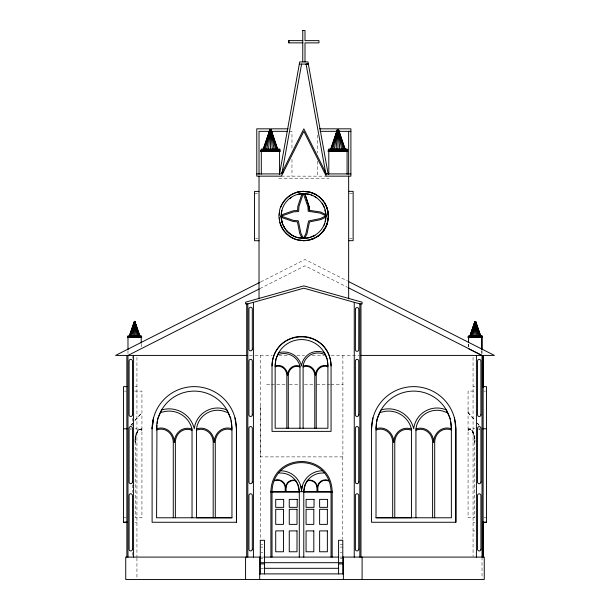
<?xml version="1.0" encoding="UTF-8"?>
<svg xmlns="http://www.w3.org/2000/svg" width="610" height="610" viewBox="0 0 610 610"><rect width="100%" height="100%" fill="white"/><g stroke="black" fill="none" stroke-linecap="round" stroke-linejoin="round"><path stroke-width="0.46" stroke-dasharray="3.05 2.29" d="M260.363 406.42L260.356 456.882L260.394 355.416M468.068 409.943L468.068 391.101L475.442 391.109M130.883 425.277L132.622 423.172M134.947 420.366L141.932 412.49M130.921 425.277L132.69 423.172M135.046 420.366L141.932 412.711M468.068 430.286L468.205 430.172A13.016 4.766 90 0 1 474.633 442.38L474.633 517.776L468.068 517.776L468.068 408.037M468.068 430.157L468.205 430.058A13.1 4.804 -90 0 1 474.633 442.38A13.016 4.766 -90 0 0 468.205 430.172M260.828 281.873L305 259.509L347.471 281.012M260.02 288.56L305 265.785L347.433 287.272M289.498 131.333L291.969 131.333L291.969 150.007M281.431 176.153L326.243 176.153M278.755 178.356L328.92 178.356M254.538 193.66L258.121 193.66M349.553 193.606L353.137 193.606M349.553 238.418L352.237 238.418M255.437 238.472L258.121 238.472M249.299 355.416L254.156 355.416M255.01 355.416L272.151 355.416M278.816 355.416L289.292 355.416M296.91 355.416L304.527 355.416M312.145 355.416L324.52 355.416M331.184 355.416L358.802 355.416M266.639 384.384L270.421 384.384M271.366 384.384L285.549 384.384M289.331 384.384L298.786 384.384M304.459 384.384L312.968 384.384M316.75 384.384L329.987 384.384M330.933 384.384L343.216 384.384M135.145 386.626L136.937 386.626M473.063 386.626L474.854 386.626M124.417 391.109L126.262 391.109M134.558 391.109L141.932 391.101L141.932 517.776L135.367 517.776L135.367 442.38A13.1 4.804 -90 0 1 141.794 430.058L141.932 430.157M483.738 391.109L485.583 391.109M135.145 428.792L136.937 428.792M473.063 428.792L474.854 428.792M123.495 517.776L126.186 517.776M483.814 517.776L486.505 517.776M135.145 522.259L136.937 522.259M473.063 522.259L474.854 522.259M473.063 530.936L474.854 530.936M261.126 544.768L262.811 544.768M340.273 544.768L342.789 544.768M260.287 547.094L262.811 547.094M340.273 547.094L342.789 547.094M261.126 552.691L262.811 552.691M340.273 552.691L341.951 552.691M261.126 557.09L264.488 557.09M339.709 557.09L342.789 557.09M260.287 558.295L262.811 558.295M340.273 558.295L342.789 558.295M261.126 568.299L263.505 568.299M141.794 430.172A13.016 4.766 90 0 0 135.367 442.38A13.016 4.766 -90 0 1 141.794 430.172L141.932 430.286M468.068 412.711L474.954 420.366M468.068 412.49L475.053 420.366M477.31 423.172L479.079 425.277M477.378 423.172L479.117 425.277M482.022 350.727L482.022 353.541M482.022 557.09L482.022 578.57M481.801 350.727L481.801 353.541M473.063 357.323L473.063 556.137M468.785 344.086L468.785 346.861M468.564 344.086L468.564 346.861M342.896 355.416L342.896 456.882L260.287 456.882L260.287 539.133M342.789 456.882L342.789 539.133M317.246 135.069L317.246 152.813M317.246 161.215L317.246 176.153M291.969 159.347L291.969 176.153M141.215 344.086L141.215 346.861M136.937 357.323L136.937 557.09M136.937 558.028L136.937 578.57M132.446 356.408L132.446 358.306M132.446 418.239L132.446 425.849M132.446 484.828L132.446 492.438M132.446 552.37L132.446 557.128M127.978 350.727L127.978 353.541M134.963 441.617A14.221 5.208 -90 0 1 141.977 429.043M130.448 428.159A14.365 5.269 -90 0 1 131.257 428.662M130.387 429.265A13.245 4.857 -90 0 1 131.135 429.73M468.068 429.12A14.137 5.177 -90 0 1 475.037 441.625M478.743 428.662A14.365 5.269 -90 0 1 479.551 428.159M479.612 429.265A13.245 4.857 -90 0 0 478.865 429.73A13.245 4.857 90 0 1 479.612 429.265"/><path stroke-width="0.91" d="M236.436 522.259L236.436 428.792A42.166 42.166 0 0 0 194.27 386.626A42.166 42.166 0 0 0 152.103 428.792L153.545 417.88L152.103 428.792L152.103 522.259L236.436 522.259L236.436 428.792L235.002 417.88M372.962 417.88L371.528 428.792L371.528 522.259L455.853 522.259L455.853 428.792L454.42 417.88M303.78 557.09L303.78 491.66L305.198 484.531L307.631 480.322A7.77 7.77 0 0 1 317.413 487.825A8.006 8.006 0 0 1 328.577 480.466M133.239 335.774L134.482 321.714M268.568 149.038L270.283 129.648M336.064 149.038L337.78 129.648M473.825 335.774L475.068 321.714M156.945 425.216L156.587 517.776L231.952 517.776L231.952 428.792L231.16 420.747M157.121 423.432L157.471 419.855M275.842 359.069L275.163 365.947L275.163 428.243L327.913 428.243L327.913 365.947L327.41 360.784M376.538 423.432L376.012 428.792L376.012 517.776L451.37 517.776L451.37 428.792L450.668 421.64M376.713 421.64L376.98 418.956M281.881 210.358L281.157 216.199A22.387 22.387 0 0 0 297.909 237.686L303.711 238.418L309.506 237.618L314.89 235.346M325.244 221.666L325.969 215.864L325.168 210.069M327.349 209.474L328.226 215.848L327.433 222.238A24.667 24.667 0 0 1 316.033 237.298L310.101 239.799L303.727 240.683L297.337 239.882A24.667 24.667 0 0 1 279.776 222.551L278.892 216.176L279.693 209.787A24.667 24.667 0 0 1 303.399 191.342L309.788 192.142L315.751 194.567M272.022 365.947C273.066 327.242 330.01 327.242 331.055 365.947L331.055 431.377L272.022 431.377L272.022 365.947A29.516 29.516 0 0 1 301.538 336.43A29.516 29.516 0 0 1 331.055 365.947M270.901 557.09L270.901 491.591C272.037 451.491 331.039 451.491 332.175 491.591L332.175 557.09M272.022 491.66C273.066 452.948 330.01 452.948 331.055 491.66M325.374 220.972L325.626 219.127M327.692 220.942L328.066 218.266M131.981 335.774L134.383 322.072M266.829 149.038L270.146 129.648M334.326 149.038L337.635 129.648M472.567 335.774L474.969 322.072L470.173 335.774M279.494 174.277L299.716 61.907L307.958 61.907L328.188 174.285M281.934 173.354L301.599 64.081M231.952 517.776L196.512 517.776L196.512 428.998L197.137 425.803A21.19 21.19 0 0 1 206.965 413.092L209.939 411.666A21.19 21.19 0 0 1 222.894 410.934L228.056 412.711L230.984 418.956M415.936 517.776L415.936 428.998L416.554 425.803A21.19 21.19 0 0 1 426.39 413.092L429.356 411.666A21.19 21.19 0 0 1 442.319 410.934L447.473 412.711L450.409 418.956M301.714 488.938L302.247 486.262M130.891 335.774L134.383 321.714M265.335 149.038L270.017 129.648M332.824 149.038L337.513 129.648M471.477 335.774L474.969 321.714M130.06 335.774L134.223 321.714L135.008 321.714M264.183 149.038L269.925 129.648M331.68 149.038L337.361 129.648M470.645 335.774L474.809 321.714M473.474 327.212L474.771 322.934M129.541 335.774L134.177 322.072L135.008 322.072L139.827 335.774M263.459 149.038L269.864 129.648L271.031 129.648L277.664 149.038M330.955 149.038L337.361 130.136M470.127 335.774L474.763 322.072L475.823 322.072L480.642 335.774M470.348 335.774L474.992 322.072M129.358 335.774L134.162 322.072M263.215 149.038L269.849 130.136L271.031 130.136M330.712 149.038L337.338 129.648L338.527 129.648L344.909 149.038M469.944 335.774L474.748 322.072M157.563 418.956L161.642 409.943A25.834 25.834 0 0 1 175.543 409.653L178.882 410.751A25.834 25.834 0 0 1 194.277 428.784A23.439 23.439 0 0 1 205.844 411.14L209.131 409.569A23.439 23.439 0 0 1 226.905 409.943L228.056 412.711M276.193 358.314L278.701 352.755A18.086 18.086 0 0 1 288.431 352.549L290.764 353.327A18.086 18.086 0 0 1 301.538 365.947A16.409 16.409 0 0 1 309.636 353.594L311.939 352.496A16.409 16.409 0 0 1 324.383 352.755L327.242 359.069M377.361 418.147L381.059 409.943A25.834 25.834 0 0 1 394.96 409.653L398.299 410.751A25.834 25.834 0 0 1 413.694 428.784A23.439 23.439 0 0 1 425.262 411.14L428.548 409.569A23.439 23.439 0 0 1 446.329 409.943L447.473 412.711M309.217 194.331L303.414 193.606L303.094 194.026L298.946 206.493L298.648 211.51L293.479 211.883L281.157 216.161L282.514 217.816L293.334 221.537L297.398 221.819L299.754 233.584L301.531 237.061L303.33 238.327M303.368 193.614L301.592 194.986L297.84 206.279L297.588 210.458L293.25 210.778L282.491 214.506L281.157 216.161L293.555 220.431L298.328 220.767L300.875 233.249L303.444 238.388L305.381 237.054L306.99 233.927L309.499 221.918L320.845 219.615L324.604 217.778L325.946 215.871L324.573 213.942L320.624 212.028L309.3 210.305L309.117 206.775L305.267 194.941L303.368 193.614L307.966 206.958L308.18 211.243L320.273 213.103L325.931 215.848L320.486 218.54L308.553 220.972L305.923 233.546L303.444 238.388L301.531 237.061M325.519 174.696L326.655 173.911M324.268 172.195L325.237 171.624M259.982 282.3L115.572 355.416L246.974 355.416M259.265 288.942L127.978 355.416L127.978 557.09M324.36 172.386L325.366 171.89M311.817 239.181L313.41 238.518L311.748 239.189M274.34 480.855L274.729 480.733A7.64 7.64 0 0 1 285.213 487.825L285.213 491.66L270.901 491.66M303.109 366.907L303.361 366.831A9.173 8.532 -90 0 1 314.783 375.463L314.783 428.243M196.512 430.157L196.87 430.058A13.1 12.185 -90 0 1 213.187 442.38L213.187 517.776M415.936 430.157L416.287 430.058A13.1 12.185 -90 0 1 432.612 442.38L432.612 517.776M247.82 303.879L303.841 288.194L359.854 303.879L362.096 303.879L362.096 302.179L303.841 285.869L245.578 302.179L245.578 303.879L247.82 303.879L247.82 557.09M275.163 366.755L275.4 366.694A9.272 8.631 -90 0 1 286.837 375.463L286.837 428.243M156.587 429.943L156.93 429.852A13.245 12.33 -90 0 1 173.27 442.38L173.27 517.776M376.012 429.943L376.347 429.852A13.245 12.33 -90 0 1 392.688 442.38L392.688 517.776M277.962 354.54L281.347 353.762A16.516 16.516 0 0 1 299.35 364.155L299.975 366.183L299.975 428.235M160.59 412.49L165.417 411.376A23.592 23.592 0 0 1 191.143 426.23L192.036 429.12L192.036 517.776M380.007 412.49L384.841 411.376A23.592 23.592 0 0 1 410.568 426.23L411.453 429.12L411.453 517.776L376.012 517.776M307.28 480.84L307.745 480.756A7.32 7.32 0 0 1 316.971 487.825L316.971 491.66M297.017 192.226L303.399 191.342M297.726 194.438L303.513 193.66M303.513 240.737L304.184 240.653M324.047 472.925L322.408 473.032A18.628 18.628 0 0 0 303.78 491.66M306.075 64.111L308.347 64.081L299.327 64.081M302.758 30.5L305.015 30.5L305 40.634L318.961 40.634L318.946 42.875L305 42.875L305 61.907M302.758 61.907L302.773 42.875L288.812 42.875L288.812 40.634L302.773 40.634M288.05 128.832L256.779 128.832L256.779 176.153L281.431 176.153L303.841 131.333L326.243 176.153L350.895 176.153L350.895 128.832L319.625 128.832M337.338 130.136L338.527 130.136L345.161 149.038M269.498 131.333L259.021 131.333L259.021 174.285M271.404 131.333L287.592 131.333M320.082 131.333L350.895 131.333M256.779 173.911L281.294 173.911L303.841 128.832L326.38 173.911L350.895 173.911M259.021 191.403L254.538 191.403L254.538 240.737L259.021 240.737M348.653 191.342L353.137 191.342L353.137 240.683L348.653 240.683M474.763 321.714L475.823 321.714L479.94 335.774M360.914 355.416L494.428 355.416L348.325 281.439M127.078 386.626L123.495 386.626L123.495 522.259L127.078 522.259L123.495 522.259M482.922 386.626L486.505 386.626L486.505 522.259L482.922 522.259L486.505 522.259M123.495 428.792L127.078 428.792M482.922 428.792L486.505 428.792M332.175 491.66L286.105 491.66L286.105 487.825A7.32 7.32 0 0 1 295.332 480.756L295.797 480.84M270.901 492.11L299.296 492.11M303.78 492.11L332.175 492.11M260.287 557.09L125.736 557.09L125.736 579.5L484.264 579.5L484.264 557.09L342.789 557.09M264.45 557.09L338.626 557.09M260.287 562.694L342.789 562.694M260.287 563.899L264.488 563.899M338.588 563.899L342.789 563.899M264.45 568.299L338.626 568.299M259.7 573.896L343.377 573.896M279.029 472.925L280.669 473.032A18.628 18.628 0 0 1 299.296 491.66L299.296 557.09M297.825 237.618L303.612 238.365A22.41 22.41 0 0 0 323.834 206.47A22.41 22.41 0 0 0 286.319 201.696A22.41 22.41 0 0 0 297.909 237.694M327.913 366.755L327.677 366.694A9.272 8.631 -90 0 0 316.239 375.463L316.239 428.243M451.37 429.943L451.034 429.852A13.245 12.322 -90 0 0 434.694 442.38L434.694 517.776M231.952 429.943L231.609 429.852A13.245 12.322 -90 0 0 215.277 442.38L215.277 517.776M299.975 366.991L299.716 366.915A9.112 8.479 -90 0 0 288.294 375.463L288.294 428.243M411.453 430.286L411.094 430.172A13.016 12.108 -90 0 0 394.777 442.38L394.777 517.776M192.036 430.286L191.67 430.172A13.016 12.108 -90 0 0 175.352 442.38L175.352 517.776M328.798 481.008L328.401 480.878A7.556 7.556 0 0 0 317.863 487.825L317.863 491.66M325.183 354.692L321.577 353.449A14.815 14.815 0 0 0 312.495 353.975L310.429 354.959A14.815 14.815 0 0 0 303.109 366.099L303.109 428.235M282.384 171.738L283.421 172.165M348.196 287.661L482.022 355.416L482.022 557.128M468.564 348.714L481.801 355.416M282.194 172.119L283.192 172.63M477.798 335.774L475.487 321.714L480.413 335.774M475.823 322.072L480.459 335.774M475.594 322.072L480.238 335.774M270.954 129.648L277.42 149.038M139.652 335.774L134.97 321.714M305.267 194.941L309.125 206.782L309.3 210.305M479.712 335.774L475.556 322.072L478.88 335.774M344.192 149.038L338.451 129.648M270.954 130.136L276.696 149.038M134.97 322.072L139.126 335.774M476.845 326.64L475.708 321.714M343.041 149.038L338.352 129.648M275.545 149.038L270.855 129.648M138.295 335.774L134.901 321.714M300.829 486.262L301.363 488.938M306.075 64.081L325.74 173.354M341.547 149.038L338.23 129.648M274.05 149.038L270.733 129.648M134.81 322.072L137.212 335.774M325.138 210.183L325.915 215.963M281.21 216.062L281.988 221.842M327.753 211.495L328.066 213.996M476.54 335.774L475.289 321.714M339.8 149.038L338.085 129.648M272.312 149.038L270.596 129.648M135.946 335.774L134.703 321.714M299.296 491.66L297.878 484.531L295.446 480.322A7.77 7.77 0 0 0 285.663 487.825A8.09 8.09 0 0 0 274.561 480.322M302.773 42.875L302.773 30.5M483.135 387.472L483.135 355.455L483.105 557.128L483.135 521.916M482.022 349.789L482.022 335.774L468.564 335.774L468.564 342.233M481.801 335.774L481.801 349.789M476.418 355.455L476.418 557.128M475.182 321.714L475.182 335.774M455.853 522.259L455.853 428.792A42.166 42.166 0 0 0 413.694 386.626A42.166 42.166 0 0 0 371.528 428.792M362.096 557.09L362.096 579.5M360.975 303.879L360.975 557.09M359.854 303.879L359.854 557.09M354.257 302.308L354.257 557.09M348.653 131.333L348.653 174.285M348.653 176.153L348.653 298.839M347.067 174.262L347.067 149.038L328.798 149.038L328.798 174.262M343.377 557.09L343.377 579.5M342.789 573.896L342.789 540.285L338.588 540.285L338.588 573.896M337.932 129.648L337.932 149.038M331.055 492.11L331.055 557.09M288.827 40.634L288.827 42.875M279.571 174.262L279.571 149.038L261.301 149.038L261.301 174.262M272.022 492.11L272.022 557.09M270.436 129.648L270.436 149.038M264.488 573.896L264.488 540.285L260.287 540.285L260.287 573.896M259.7 557.09L259.7 579.5M259.021 176.153L259.021 298.839M253.417 302.308L253.417 557.09M246.699 303.879L246.699 557.09M245.578 557.09L245.578 579.5M141.215 343.156L141.215 335.774L127.978 335.774L127.978 349.789M134.596 321.714L134.596 335.774M133.575 355.416L133.575 557.09M126.857 355.416L126.865 557.128M292.32 237.824A24.644 24.644 0 0 0 297.459 239.837L303.841 240.683A24.644 24.644 0 0 0 310.215 192.242L303.841 191.403A24.644 24.644 0 0 0 282.499 203.717M291.519 237.381A24.644 24.644 0 0 1 282.971 229.146M282.499 228.361A24.644 24.644 0 0 1 280.036 222.414M279.471 219.714A24.644 24.644 0 0 1 279.266 217.877M279.212 215.124A24.644 24.644 0 0 1 279.471 212.364M280.897 207.042A24.644 24.644 0 0 1 282.056 204.518M322.408 470.79A20.87 20.87 0 0 0 301.538 491.66A20.87 20.87 0 0 0 280.669 470.79M192.036 429.12A14.137 13.153 -90 0 0 174.307 442.38A14.365 13.367 -90 0 0 156.587 428.792A37.683 37.683 0 0 1 194.27 391.109A37.683 37.683 0 0 1 231.952 428.792A14.365 13.367 -90 0 0 214.232 442.38A14.221 13.229 -90 0 0 196.512 428.998M411.453 429.12A14.137 13.153 -90 0 0 393.732 442.38A14.365 13.367 -90 0 0 376.012 428.792A37.683 37.683 0 0 1 413.694 391.109A37.683 37.683 0 0 1 451.37 428.792A14.365 13.367 -90 0 0 433.657 442.38A14.221 13.229 -90 0 0 415.936 428.998M299.975 366.183A9.897 9.203 -90 0 0 287.569 375.463A10.057 9.356 -90 0 0 275.163 365.947A26.375 26.375 0 0 1 301.538 339.572A26.375 26.375 0 0 1 327.913 365.947A10.057 9.356 -90 0 0 315.515 375.463A9.951 9.264 -90 0 0 303.109 366.099M309.788 192.142A24.667 24.667 0 0 1 328.226 215.848M317.436 236.543A24.667 24.667 0 0 0 318.931 235.452A24.621 24.621 0 0 1 317.459 236.52M313.395 238.739A24.667 24.667 0 0 1 311.664 239.41M314.531 193.919A24.667 24.667 0 0 1 316.148 194.788M321.234 198.738A24.667 24.667 0 0 1 323.62 201.552M325.122 203.877A24.667 24.667 0 0 1 327.547 209.84M324.756 223.489A22.349 22.349 0 0 1 324.101 225.143M314.813 235.445A22.349 22.349 0 0 1 313.235 236.268M291.748 234.972A22.349 22.349 0 0 1 288.362 232.349M287.767 231.769A22.349 22.349 0 0 1 286.647 230.542M284.298 227.202A22.349 22.349 0 0 1 283.52 225.723M282.529 223.306A22.349 22.349 0 0 1 282.049 221.712M281.568 219.348A22.349 22.349 0 0 1 281.385 217.686M289.781 198.563A22.349 22.349 0 0 1 291.214 197.51M297.939 194.468A22.349 22.349 0 0 1 299.563 194.094M311.1 194.986A22.349 22.349 0 0 1 312.755 195.642M314.897 196.733A22.349 22.349 0 0 1 316.384 197.686M322.171 203.519A22.349 22.349 0 0 1 323.056 204.937M323.46 205.662A22.349 22.349 0 0 1 324.23 207.278M355.439 309.27L355.378 349.644A1.677 1.677 0 0 0 357.056 351.322A1.677 1.677 0 0 0 358.741 349.644L358.802 309.27A1.677 1.677 0 0 0 357.117 307.592A1.677 1.677 0 0 0 355.439 309.27M280.196 149.953L260.683 150.327L280.196 149.953M347.685 149.953L328.18 150.327L347.685 149.953M280.196 151.189L260.683 151.562L280.196 151.189M347.685 151.189L328.18 151.562L347.685 151.189M141.665 336.438L127.528 336.705L141.665 336.438M482.251 336.438L468.114 336.705L482.251 336.438M141.665 337.33L127.528 337.597L141.665 337.33M482.251 337.33L468.114 337.597L482.251 337.33M283.673 499.392L275.712 499.392L275.712 507.345L283.673 507.345L283.673 499.392M297.222 499.392L289.262 499.392L289.262 507.345L297.222 507.345L297.222 499.392M314.028 499.392L306.067 499.392L306.067 507.345L314.028 507.345L314.028 499.392M327.585 499.392L319.625 499.392L319.625 507.345L327.585 507.345L327.585 499.392M283.459 509.32L275.712 509.32L275.712 524.379L283.459 524.379L283.459 509.32M297.009 509.32L289.262 509.32L289.262 524.379L297.009 524.379L297.009 509.32M313.815 509.32L306.067 509.32L306.067 524.379L313.815 524.379L313.815 509.32M327.364 509.32L319.625 509.32L319.625 524.379L327.364 524.379L327.364 509.32M283.459 530.898L275.712 530.898L275.712 551.768L283.459 551.768L283.459 530.898M297.009 530.898L289.262 530.898L289.262 551.768L297.009 551.768L297.009 530.898M313.815 530.898L306.067 530.898L306.067 551.768L313.815 551.768L313.815 530.898M327.364 530.898L319.625 530.898L319.625 551.768L327.364 551.768L327.364 530.898M480.901 414.823L480.901 361.059A1.677 1.677 0 0 0 479.224 359.381A1.677 1.677 0 0 0 477.538 361.059L477.538 414.823A1.677 1.677 0 0 0 479.224 416.508A1.677 1.677 0 0 0 480.901 414.823M480.901 482.045L480.901 428.281A1.677 1.677 0 0 0 479.224 426.603A1.677 1.677 0 0 0 477.538 428.281L477.538 482.045A1.677 1.677 0 0 0 479.224 483.73A1.677 1.677 0 0 0 480.901 482.045M480.901 549.274L480.901 495.511A1.677 1.677 0 0 0 479.224 493.825A1.677 1.677 0 0 0 477.538 495.511L477.538 549.274A1.677 1.677 0 0 0 479.224 550.952A1.677 1.677 0 0 0 480.901 549.274M358.741 414.785L358.741 361.021A1.677 1.677 0 0 0 357.056 359.343A1.677 1.677 0 0 0 355.378 361.021L355.378 414.785A1.677 1.677 0 0 0 357.056 416.47A1.677 1.677 0 0 0 358.741 414.785M358.741 482.014L358.741 428.25A1.677 1.677 0 0 0 357.056 426.565A1.677 1.677 0 0 0 355.378 428.25L355.378 482.014A1.677 1.677 0 0 0 357.056 483.692A1.677 1.677 0 0 0 358.741 482.014M358.741 549.236L358.741 495.472A1.677 1.677 0 0 0 357.056 493.795A1.677 1.677 0 0 0 355.378 495.472L355.378 549.236A1.677 1.677 0 0 0 357.056 550.921A1.677 1.677 0 0 0 358.741 549.236M252.296 349.141L252.296 308.927A1.677 1.677 0 0 0 250.618 307.249A1.677 1.677 0 0 0 248.941 308.927L248.941 349.141A1.677 1.677 0 0 0 250.618 350.819A1.677 1.677 0 0 0 252.296 349.141M252.296 414.785L252.296 361.021A1.677 1.677 0 0 0 250.618 359.343A1.677 1.677 0 0 0 248.941 361.021L248.941 414.785A1.677 1.677 0 0 0 250.618 416.47A1.677 1.677 0 0 0 252.296 414.785M252.296 482.014L252.296 428.25A1.677 1.677 0 0 0 250.618 426.565A1.677 1.677 0 0 0 248.941 428.25L248.941 482.014A1.677 1.677 0 0 0 250.618 483.692A1.677 1.677 0 0 0 252.296 482.014M252.296 549.236L252.296 495.472A1.677 1.677 0 0 0 250.618 493.795A1.677 1.677 0 0 0 248.941 495.472L248.941 549.236A1.677 1.677 0 0 0 250.618 550.921A1.677 1.677 0 0 0 252.296 549.236M132.454 414.785L132.454 361.021A1.677 1.677 0 0 0 130.776 359.343A1.677 1.677 0 0 0 129.099 361.021L129.099 414.785A1.677 1.677 0 0 0 130.776 416.47A1.677 1.677 0 0 0 132.454 414.785M132.454 482.014L132.454 428.25A1.677 1.677 0 0 0 130.776 426.565A1.677 1.677 0 0 0 129.099 428.25L129.099 482.014A1.677 1.677 0 0 0 130.776 483.692A1.677 1.677 0 0 0 132.454 482.014M132.454 549.236L132.454 495.472A1.677 1.677 0 0 0 130.776 493.795A1.677 1.677 0 0 0 129.099 495.472L129.099 549.236A1.677 1.677 0 0 0 130.776 550.921A1.677 1.677 0 0 0 132.454 549.236M321.005 233.622A24.667 24.667 0 0 0 327.463 222.612A24.621 24.621 0 0 1 321.005 233.622"/></g></svg>
